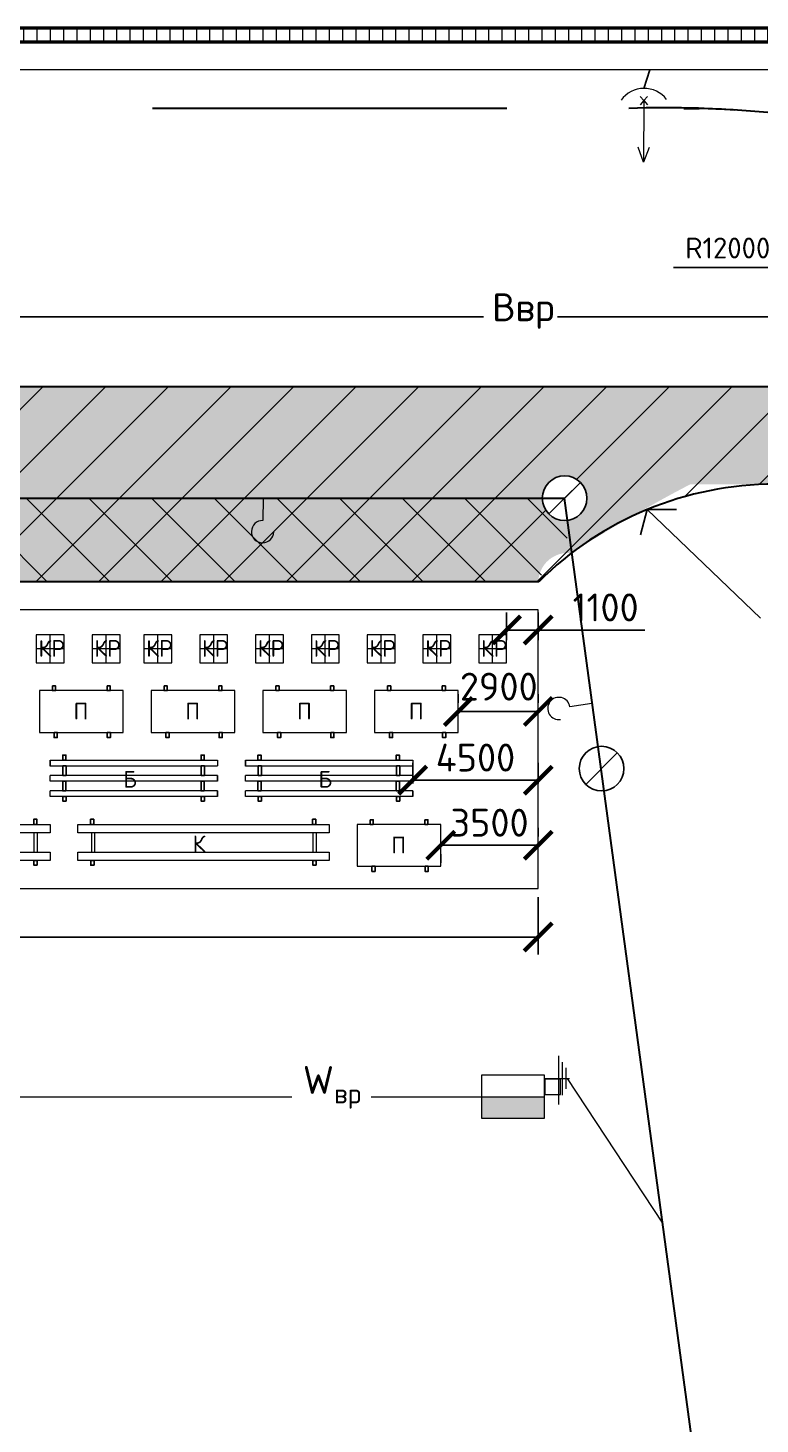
# Model space of a CAD drawing. Header units: millimetres. Extents: x -782 to 10910, y 3841 to 13237.
# Drawn here: x 6138.3 to 6190.8, y 7629.3 to 7729.4 of the extents above; entities that cross this region are included whole.
import ezdxf

# ---------------------------------------------------------------- set-up
doc = ezdxf.new("R2010")
doc.units = ezdxf.units.MM
doc.linetypes.add('штриховая2', pattern=[9.525, 6.35, -3.175])
doc.layers.add('1', color=7, linetype='Continuous')
doc.layers.add('красный', color=1, linetype='Continuous', lineweight=30)
doc.layers.add('Фасад толст', color=7, linetype='Continuous', lineweight=20)
doc.styles.add('2.5', font='isocpeur.ttf', dxfattribs={"height": 2})
doc.styles.add('Isocpeur', font='isocpeur.ttf')
doc.dimstyles.new('М500 стройгенп', dxfattribs={"dimtxt": 2, "dimasz": 2, "dimexe": 1.25, "dimexo": 0.625, "dimtad": 1, "dimlfac": 500, "dimtxsty": '2.5', "dimblk": 'ARCHTICK', "dimcen": 2.5, "dimadec": 0, "dimazin": 0, "dimtfac": 1, "dimtmove": 0, "dimatfit": 3, "dimfxl": 1, "dimarcsym": 0})
pattern_1 = [(50, (6572.8187, 3022.8787), (4.5546167, -0.398477), [0.47625, -5.23875]), (355, (6572.8187, 3022.8787), (-0.8810855, 4.776421), [0.381, -4.1910146]), (100.45144, (6573.1982, 3022.8455), (3.673531, 4.377944), [0.40475, -4.452256]), (46.1842, (6572.8187, 3024.1487), (6.776976, -1.051058), [0.714375, -7.858125]), (96.63556, (6573.3834, 3024.061), (5.935103, 6.185653), [0.607126, -6.67839]), (351.18415, (6572.819, 3024.149), (5.935103, 6.185653), [0.571499, -6.286493]), (21, (6573.4537, 3023.831), (3.7903598, -2.55663), [0.47625, -5.23875]), (326, (6573.4537, 3023.831), (1.5450507, 4.604699), [0.381, -4.191]), (71.45144, (6573.7696, 3023.618), (5.3354105, 2.0480692), [0.40475, -4.4522484]), (37.5, (6572.8187, 3022.8787), (0.0772151, 2.11387597), [0, -4.1402, 0, -4.2545, 0, -4.206875]), (7.5, (6572.8187, 3022.8787), (1.6704916, 2.5045144), [0, -2.4257, 0, -4.04495, 0, -1.603375]), (327.5, (6571.4026, 3022.8787), (3.3897649, -0.1432186), [0, -1.5875, 0, -4.953, 0, -6.57225]), (317.5, (6570.7676, 3022.8787), (3.7032295, 0.6356623), [0, -2.06375, 0, -3.2893, 0, -4.66725])]

# ---------------------------------------------------------------- blocks, each defined once
blk = doc.blocks.new('_ArchTick')
at = {"color": 0, "linetype": 'ByBlock', "const_width": 0.15}
blk.add_lwpolyline([(-0.5, -0.5), (0.5, 0.5)], dxfattribs=at)
blk = doc.blocks.new('*D432')
at = {"color": 0, "lineweight": -2, "transparency": 16777216}
for p, q in [((6174.87, 7671.41), (6174.87, 7672.04)), ((6167.88, 7670.79), (6174.87, 7670.79)), ((6167.88, 7670.16), (6167.88, 7669.54))]:
    blk.add_line(p, q, dxfattribs=at)
at = {"layer": 'Defpoints', "color": 0, "lineweight": 30, "transparency": 16777216}
for p in [(6167.88, 7670.79), (6174.87, 7670.79), (6174.87, 7670.79)]:
    blk.add_point(p, dxfattribs=at)
at = {"color": 0, "lineweight": -2, "transparency": 16777216, "xscale": 2, "yscale": 2, "zscale": 2, "rotation": 180}
blk.add_blockref('_ArchTick', (6167.88, 7670.79), dxfattribs=at)
at = {"color": 0, "lineweight": -2, "transparency": 16777216, "xscale": 2, "yscale": 2, "zscale": 2}
blk.add_blockref('_ArchTick', (6174.87, 7670.79), dxfattribs=at)
at = {"color": 0, "lineweight": 20, "transparency": 16777216, "insert": (6171.38, 7672.41), "char_height": 2, "attachment_point": 5, "style": '2.5'}
blk.add_mtext('3500', dxfattribs=at)
blk = doc.blocks.new('*D369')
at = {"color": 0, "lineweight": -2, "transparency": 16777216}
for p, q in [((6165.87, 7675.21), (6165.87, 7676.71)), ((6174.87, 7675.21), (6174.87, 7676.71)), ((6165.87, 7675.46), (6174.87, 7675.46))]:
    blk.add_line(p, q, dxfattribs=at)
at = {"layer": 'Defpoints', "color": 0, "lineweight": 30, "transparency": 16777216}
for p in [(6174.87, 7675.46), (6165.87, 7674.59), (6174.87, 7674.59)]:
    blk.add_point(p, dxfattribs=at)
at = {"color": 0, "lineweight": -2, "transparency": 16777216, "xscale": 2, "yscale": 2, "zscale": 2, "rotation": 180}
blk.add_blockref('_ArchTick', (6165.87, 7675.46), dxfattribs=at)
at = {"color": 0, "lineweight": -2, "transparency": 16777216, "xscale": 2, "yscale": 2, "zscale": 2}
blk.add_blockref('_ArchTick', (6174.87, 7675.46), dxfattribs=at)
at = {"color": 0, "lineweight": 20, "transparency": 16777216, "insert": (6170.37, 7677.08), "char_height": 2, "attachment_point": 5, "style": '2.5'}
blk.add_mtext('4500', dxfattribs=at)
blk = doc.blocks.new('*D433')
at = {"color": 0, "lineweight": -2, "transparency": 16777216}
for p, q in [((6169.14, 7681.01), (6169.14, 7681.64)), ((6174.87, 7681.01), (6174.87, 7681.64)), ((6169.14, 7680.39), (6174.87, 7680.39))]:
    blk.add_line(p, q, dxfattribs=at)
at = {"layer": 'Defpoints', "color": 0, "lineweight": 30, "transparency": 16777216}
for p in [(6169.14, 7680.39), (6174.87, 7680.39), (6174.87, 7680.39)]:
    blk.add_point(p, dxfattribs=at)
at = {"color": 0, "lineweight": -2, "transparency": 16777216, "xscale": 2, "yscale": 2, "zscale": 2, "rotation": 180}
blk.add_blockref('_ArchTick', (6169.14, 7680.39), dxfattribs=at)
at = {"color": 0, "lineweight": -2, "transparency": 16777216, "xscale": 2, "yscale": 2, "zscale": 2}
blk.add_blockref('_ArchTick', (6174.87, 7680.39), dxfattribs=at)
at = {"color": 0, "lineweight": 20, "transparency": 16777216, "insert": (6172.04, 7682.17), "char_height": 2, "attachment_point": 5, "style": '2.5'}
blk.add_mtext('2900', dxfattribs=at)
blk = doc.blocks.new('*D434')
at = {"color": 0, "lineweight": -2, "transparency": 16777216}
for p, q in [((6172.6, 7685.51), (6172.6, 7687.48)), ((6174.87, 7685.51), (6174.87, 7687.48)), ((6172.6, 7686.23), (6174.87, 7686.23)), ((6174.87, 7686.23), (6182.52, 7686.23))]:
    blk.add_line(p, q, dxfattribs=at)
at = {"layer": 'Defpoints', "color": 0, "lineweight": 30, "transparency": 16777216}
for p in [(6174.87, 7686.23), (6172.6, 7684.89), (6174.87, 7684.89)]:
    blk.add_point(p, dxfattribs=at)
at = {"color": 0, "lineweight": -2, "transparency": 16777216, "xscale": 2, "yscale": 2, "zscale": 2, "rotation": 180}
blk.add_blockref('_ArchTick', (6172.6, 7686.23), dxfattribs=at)
at = {"color": 0, "lineweight": -2, "transparency": 16777216, "xscale": 2, "yscale": 2, "zscale": 2}
blk.add_blockref('_ArchTick', (6174.87, 7686.23), dxfattribs=at)
at = {"color": 0, "lineweight": 20, "transparency": 16777216, "insert": (6179.7, 7687.85), "char_height": 2, "attachment_point": 5, "style": '2.5'}
blk.add_mtext('1100', dxfattribs=at)
blk = doc.blocks.new('*D436')
at = {"color": 0, "lineweight": -2, "transparency": 16777216}
for p, q in [((5992.87, 7667.06), (5992.87, 7662.96)), ((6174.87, 7667.06), (6174.87, 7662.96)), ((5992.87, 7664.21), (6174.87, 7664.21))]:
    blk.add_line(p, q, dxfattribs=at)
at = {"layer": 'Defpoints', "color": 0, "lineweight": 30, "transparency": 16777216}
for p in [(5992.87, 7667.69), (6174.87, 7667.69), (6174.87, 7664.21)]:
    blk.add_point(p, dxfattribs=at)
at = {"color": 0, "lineweight": -2, "transparency": 16777216, "xscale": 2, "yscale": 2, "zscale": 2, "rotation": 180}
blk.add_blockref('_ArchTick', (5992.87, 7664.21), dxfattribs=at)
at = {"color": 0, "lineweight": -2, "transparency": 16777216, "xscale": 2, "yscale": 2, "zscale": 2}
blk.add_blockref('_ArchTick', (6174.87, 7664.21), dxfattribs=at)
at = {"color": 0, "lineweight": 20, "transparency": 16777216, "insert": (6083.87, 7665.83), "char_height": 2, "attachment_point": 5, "style": '2.5'}
blk.add_mtext('91000', dxfattribs=at)

msp = doc.modelspace()

# ---------------------------------------------------------------- hatches: boundary and pattern name
at = {"lineweight": 20}
h = msp.add_hatch(dxfattribs=at)
h.set_pattern_fill('ANSI31', color=256, scale=0.3, angle=45)
h.set_pattern_definition([(90, (3748.1777, 4396.6759), (-0.9525, 2e-16), [])])
h.paths.add_polyline_path([(6259.465221, 7729.414934), (6258.465221, 7729.414934), (5927.872584, 7729.414934), (5928.872584, 7728.414934), (6258.465221, 7728.414934)])
h.paths.add_polyline_path([(6258.465221, 7456.471981), (5928.872584, 7456.471981), (5927.872584, 7455.471981), (6259.465221, 7455.471981)])
at = {"lineweight": 25}
h = msp.add_hatch(dxfattribs=at)
h.set_pattern_fill('AR-CONC', color=256, scale=0.025)
h.set_pattern_definition(pattern_1)
edge = h.paths.add_edge_path()
edge.add_line((6219.815036, 7709.686093), (6203.815036, 7709.686093))
edge.add_arc((6193.422731, 7715.686093), 12, 322.94344259, 330, ccw=False)
edge.add_line((6202.999224, 7708.454856), (6204.593504, 7696.686093))
edge.add_line((6204.593504, 7696.686093), (6209.440895, 7696.686093))
edge.add_line((6209.440895, 7696.686093), (6256.465221, 7696.686093))
edge.add_line((6256.465221, 7696.686093), (6256.465221, 7703.686093))
edge.add_line((6256.465221, 7703.686093), (6253.460958, 7703.686093))
edge.add_line((6253.460958, 7703.686093), (6230.207341, 7703.686093))
edge.add_arc((6230.207341, 7715.686093), 12, 210, 270, ccw=False)
edge = h.paths.add_edge_path()
edge.add_arc((6193.422731, 7715.686093), 12, 270, 322.94344259, ccw=False)
edge.add_line((6193.422731, 7703.686093), (5964.075101, 7703.686093))
edge.add_line((5964.075101, 7703.686093), (5963.118141, 7696.686093))
edge.add_line((5963.118141, 7696.686093), (5981.963624, 7696.686093))
edge.add_arc((5981.963624, 7684.685706), 12.000386, 43.87205531, 90, ccw=False)
edge.add_line((5990.614573, 7693.002578), (5990.764715, 7694.10084))
edge.add_arc((5990.981432, 7695.686093), 1.599997, 180, 262.21542913, ccw=False)
edge.add_arc((5990.981432, 7695.686093), 1.599997, 0, 180, ccw=False)
edge.add_line((5992.58143, 7695.686093), (6175.163738, 7695.686093))
edge.add_arc((6176.763735, 7695.686093), 1.599997, 0, 180, ccw=False)
edge.add_arc((6176.763735, 7695.686093), 1.599997, -83.51900907, 0, ccw=False)
edge.add_line((6176.944332, 7694.09632), (6177.262301, 7691.749118))
edge.add_arc((6187.029212, 7686.280181), 11.19383, 68.24656364, 150.75355209, ccw=False)
edge.add_line((6191.177792, 7696.676868), (6204.593504, 7696.686093))
edge.add_line((6204.593504, 7696.686093), (6202.999224, 7708.454856))
edge = h.paths.add_edge_path(flags=16)
edge.add_arc((5969.282027, 7697.813651), 0.16, 0, 360)
h.paths.add_polyline_path([(6104.747378, 7695.088492), (6104.747378, 7701.688492), (6099.947378, 7701.688492), (6099.947378, 7695.088492)], flags=17)
h = msp.add_hatch(dxfattribs=at)
h.set_pattern_fill('ANSI31', color=256)
h.set_pattern_definition([(45, (6572.8187, 3022.8787), (-2.245064, 2.245064), [])])
h.paths.add_polyline_path([(6204.627026, 7486.686093), (6199.090341, 7486.686093), (6199.090341, 7479.686093), (6203.670066, 7479.686093)])
h.paths.add_polyline_path([(6176.979931, 7489.271416), (6177.293382, 7491.569897, -0.0335310045), (6174.872584, 7493.686093), (5992.872584, 7493.686093, -0.033546474), (5990.450606, 7491.568997), (5990.764715, 7489.271345, -0.4545915319), (5992.58143, 7487.686093), (6175.163738, 7487.686093, -0.4544922049)])
h.paths.add_polyline_path([(6203.07002, 7707.932252), (6201.990544, 7708.039551, -0.0973202351), (6193.819793, 7703.692663), (5964.075106, 7703.686127), (5962.97992, 7695.675029, -0.0717378836), (5969.756528, 7696.685812), (5975.902021, 7696.71553, -0.1642697528), (5990.450606, 7691.803188), (5990.764715, 7694.10084, -0.3749564439), (5989.381435, 7695.686093, -1), (5992.58143, 7695.686093), (6175.163738, 7695.686093, -1), (6178.363732, 7695.686093, -0.3814580014), (6176.944332, 7694.09632), (6177.262301, 7691.749118, -0.1647039981), (6191.843146, 7696.686093), (6204.593504, 7696.686093)])
h.paths.add_polyline_path([(5969.122028, 7697.813651, -1), (5969.442027, 7697.813651, -1)], flags=16)
h.paths.add_polyline_path([(6176.944332, 7694.09632, -0.4477457859), (6175.163738, 7695.686093), (5992.58143, 7695.686093, -0.4545915319), (5990.764715, 7694.10084), (5990.450606, 7691.803188, -0.033546474), (5992.872584, 7689.686093), (6174.902504, 7689.686523, -0.0326823464), (6177.262301, 7691.749118)])
h.paths.add_polyline_path([(6104.747378, 7695.088492), (6104.747378, 7701.688492), (6099.947378, 7701.688492), (6099.947378, 7695.088492)], flags=24)
h.paths.add_polyline_path([(6104.747378, 7687.739991), (6104.747378, 7694.339991), (6099.947378, 7694.339991), (6099.947378, 7687.739991)], flags=9)
h.paths.add_polyline_path([(6004.809738, 7688.011093), (6011.009738, 7688.011093), (6011.009738, 7692.811093), (6004.809738, 7692.811093)], flags=9)
at = {"lineweight": 20}
h = msp.add_hatch(dxfattribs=at)
h.set_pattern_fill('AR-CONC', color=256, scale=0.025)
h.set_pattern_definition(pattern_1)
h.paths.add_polyline_path([(6256.465221, 7486.686093), (6204.627026, 7486.686093), (6203.670066, 7479.686093), (6256.465221, 7479.686093)])
edge = h.paths.add_edge_path()
edge.add_line((6204.627026, 7486.686093), (6185.781544, 7486.686093))
edge.add_arc((6185.781544, 7498.686479), 12.000386, 223.86662461, 270, ccw=False)
edge.add_line((6177.129806, 7490.370427), (6176.979931, 7489.271416))
edge.add_arc((6176.763735, 7487.686093), 1.599997, 0, 82.23429528, ccw=False)
edge.add_arc((6176.763735, 7487.686093), 1.599997, -180, 0, ccw=False)
edge.add_line((6175.163738, 7487.686093), (5992.58143, 7487.686093))
edge.add_arc((5990.981432, 7487.686093), 1.599997, -180, 0, ccw=False)
edge.add_arc((5990.981432, 7487.686093), 1.599997, 97.78457087, 180, ccw=False)
edge.add_line((5990.764715, 7489.271345), (5990.614573, 7490.369607))
edge.add_arc((5981.963624, 7498.686479), 12.000386, 270, 316.12794469, ccw=False)
edge.add_line((5981.963624, 7486.686093), (5963.118141, 7486.686093))
edge.add_line((5963.118141, 7486.686093), (5964.075101, 7479.686093))
edge.add_line((5964.075101, 7479.686093), (6203.670066, 7479.686093))
edge.add_line((6203.670066, 7479.686093), (6204.627026, 7486.686093))
edge = h.paths.add_edge_path()
edge.add_arc((6185.781544, 7498.686479), 12.000386, 204.62550124, 223.86662461, ccw=False)
edge.add_line((6174.872584, 7493.686093), (6082.124834, 7493.686093))
edge.add_arc((6080.990942, 7494.078881), 1.199998, 199.10645728, 340.89354272, ccw=False)
edge.add_line((6079.857049, 7493.686093), (5992.872584, 7493.686093))
edge.add_arc((5981.963624, 7498.686479), 12.000386, 316.12794469, 335.37449876, ccw=False)
edge.add_line((5990.614573, 7490.369607), (5990.764715, 7489.271345))
edge.add_arc((5990.981432, 7487.686093), 1.599997, 0, 97.78457087, ccw=False)
edge.add_line((5992.58143, 7487.686093), (6175.163738, 7487.686093))
edge.add_arc((6176.763735, 7487.686093), 1.599997, 82.23429528, 180, ccw=False)
edge.add_line((6176.979931, 7489.271416), (6177.129806, 7490.370427))
edge = h.paths.add_edge_path()
edge.add_line((6203.645234, 7703.686093), (5964.075101, 7703.686093))
edge.add_line((5964.075101, 7703.686093), (5963.118141, 7696.686093))
edge.add_line((5963.118141, 7696.686093), (5981.963624, 7696.686093))
edge.add_arc((5981.963624, 7684.685706), 12.000386, 43.87205531, 90, ccw=False)
edge.add_line((5990.614573, 7693.002578), (5990.764715, 7694.10084))
edge.add_arc((5990.981432, 7695.686093), 1.599997, 180, 262.21542913, ccw=False)
edge.add_arc((5990.981432, 7695.686093), 1.599997, 0, 180, ccw=False)
edge.add_line((5992.58143, 7695.686093), (6175.163738, 7695.686093))
edge.add_arc((6176.763735, 7695.686093), 1.599997, 0, 180, ccw=False)
edge.add_arc((6176.763735, 7695.686093), 1.599997, -83.51900907, 0, ccw=False)
edge.add_line((6176.944332, 7694.09632), (6177.262301, 7691.749118))
edge.add_arc((6236.704062, 7598.995311), 110.1662, 117.53133097, 122.65399107, ccw=False)
edge.add_line((6185.781544, 7696.686093), (6204.593504, 7696.686093))
edge.add_line((6204.593504, 7696.686093), (6203.645234, 7703.686093))
edge = h.paths.add_edge_path()
edge.add_line((5964.075101, 7703.686093), (5954.824206, 7703.686093))
edge.add_line((5954.824206, 7703.686093), (5954.82832, 7696.293524))
edge.add_arc((5957.872584, 7684.686093), 12, 90, 104.69589657, ccw=False)
edge.add_line((5957.872584, 7696.686093), (5963.118141, 7696.686093))
edge.add_line((5963.118141, 7696.686093), (5964.075101, 7703.686093))
edge = h.paths.add_edge_path()
edge.add_line((6177.262301, 7691.749118), (6176.944332, 7694.09632))
edge.add_arc((6176.763735, 7695.686093), 1.599997, 180, 276.48099093, ccw=False)
edge.add_line((6175.163738, 7695.686093), (5992.58143, 7695.686093))
edge.add_arc((5990.981432, 7695.686093), 1.599997, -97.78457087, 0, ccw=False)
edge.add_line((5990.764715, 7694.10084), (5990.614573, 7693.002578))
edge.add_arc((5981.963624, 7684.685706), 12.000386, 24.62550124, 43.87205531, ccw=False)
edge.add_line((5992.872584, 7689.686093), (6077.482453, 7689.686093))
edge.add_arc((6078.06843, 7688.638894), 1.199998, 60.7700888, 119.2299112, ccw=False)
edge.add_line((6078.654408, 7689.686093), (6174.872584, 7689.686093))
edge.add_arc((6177.012851, 7689.622486), 2.141212, 83.30987815, 178.29773268, ccw=False)
h.paths.add_polyline_path([(6078.821124, 7688.970857), (6082.061119, 7688.970857), (6082.061119, 7689.686093), (6078.821124, 7689.686093)])
h.paths.add_polyline_path([(6204.593504, 7696.686093), (6256.465221, 7696.686093), (6256.465221, 7703.686093), (6203.645234, 7703.686093)])
edge = h.paths.add_edge_path()
edge.add_arc((5962.872584, 7679.686093), 24, 109.59180627, 180)
edge.add_line((5938.872584, 7679.686093), (5938.872584, 7503.686093))
edge.add_arc((5962.872584, 7503.686093), 24, 180, 270)
edge.add_line((5962.872584, 7479.686093), (5964.075101, 7479.686093))
edge.add_line((5964.075101, 7479.686093), (5963.118141, 7486.686093))
edge.add_line((5963.118141, 7486.686093), (5957.872584, 7486.686093))
edge.add_arc((5934.902021, 7475.71553), 25.455844, 25.52877937, 64.47122063)
edge.add_line((5945.872584, 7498.686093), (5945.872584, 7684.686093))
edge.add_arc((5957.872584, 7684.686093), 12, 104.69589657, 180, ccw=False)
edge.add_line((5954.82832, 7696.293524), (5954.824979, 7702.296622))
at = {"lineweight": 25}
h = msp.add_hatch(dxfattribs=at)
h.set_pattern_fill('AR-CONC', color=256, scale=0.025)
h.set_pattern_definition(pattern_1)
h.paths.add_polyline_path([(5989.381435, 7487.686093, -0.3749564439), (5990.764715, 7489.271345), (5990.614573, 7490.369607, -0.2040337377), (5981.963624, 7486.686093), (5969.872584, 7486.686093, -0.0729531305), (5962.97992, 7487.697156), (5964.075101, 7479.686093), (6197.590341, 7479.686093), (6197.590341, 7486.686093), (6185.781544, 7486.686093, -0.077886135), (6182.110246, 7487.261469), (6178.35871, 7487.559419, -0.9611377805), (6175.163738, 7487.686093), (5992.58143, 7487.686093, -1)])
h.paths.add_polyline_path([(5939.303974, 7571.752242), (5945.903974, 7571.752242), (5945.903974, 7576.552242), (5939.303974, 7576.552242)], flags=24)
h.paths.add_polyline_path([(5940.797584, 7502.584802), (5947.397584, 7502.584802), (5947.397584, 7507.384802), (5940.797584, 7507.384802)], flags=24)
h.paths.add_polyline_path([(5938.685622, 7623.722621), (5942.375616, 7623.722621), (5942.375616, 7628.042614), (5938.685622, 7628.042614)], flags=9)
h.paths.add_polyline_path([(6104.747378, 7480.783693), (6104.747378, 7487.383693), (6099.947378, 7487.383693), (6099.947378, 7480.783693)], flags=24)
edge = h.paths.add_edge_path()
edge.add_arc((5962.872584, 7679.686093), 24, 109.59160183, 180)
edge.add_line((5938.872584, 7679.686093), (5938.872584, 7503.686093))
edge.add_arc((5962.872584, 7503.686093), 24, 180, 270)
edge.add_line((5962.872584, 7479.686093), (5964.075101, 7479.686093))
edge.add_line((5964.075101, 7479.686093), (5963.118141, 7486.686093))
edge.add_line((5963.118141, 7486.686093), (5962.97992, 7487.697156))
edge.add_arc((5969.872584, 7510.686093), 24, 180, 253.30994122, ccw=False)
edge.add_line((5945.872584, 7510.686093), (5945.872584, 7684.686093))
edge.add_arc((5957.872584, 7684.686093), 12, 104.69537151, 180, ccw=False)
edge.add_line((5954.828426, 7696.293552), (5954.82506, 7702.296651))
at = {"lineweight": 20}
h = msp.add_hatch(dxfattribs=at)
h.set_pattern_fill('ANSI31', color=256, angle=90)
h.set_pattern_definition([(135, (3748.1777, 4396.676), (-2.245064, -2.245064), [])])
h.paths.add_polyline_path([(5992.872584, 7493.686093, -0.0841769125), (5990.614573, 7490.369607), (5990.764715, 7489.271345, -0.4545915319), (5992.58143, 7487.686093), (6175.163738, 7487.686093, -0.4544922049), (6176.979931, 7489.271416), (6177.129806, 7490.370427, -0.0841530487), (6174.872584, 7493.686093), (6082.124834, 7493.686093, -0.7118923099), (6079.857049, 7493.686093)])
h.paths.add_polyline_path([(5992.58143, 7695.686093, -0.4545915319), (5990.764715, 7694.10084), (5990.614573, 7693.002578, -0.0841769125), (5992.872584, 7689.686093), (6077.482453, 7689.686093, -0.2607592433), (6078.654408, 7689.686093), (6174.872584, 7689.686093, -0.0831645539), (6177.09722, 7692.967723), (6176.944332, 7694.09632, -0.4477457859), (6175.163738, 7695.686093)])
h.paths.add_polyline_path([(6078.823507, 7689.031246), (6084.223507, 7689.031246), (6084.223507, 7693.831246), (6078.823507, 7693.831246)], flags=9)
h.paths.add_polyline_path([(6212.528158, 7688.38516), (6217.528158, 7688.38516), (6217.528158, 7693.18516), (6212.528158, 7693.18516)], flags=9)
at = {"layer": 'Фасад толст', "lineweight": 15}
msp.add_hatch(color=1, dxfattribs=at).paths.add_polyline_path([(6175.29924, 7652.755829), (6170.815743, 7652.755829), (6170.815743, 7651.186093), (6175.29924, 7651.186093)])

# ---------------------------------------------------------------- linework, layer by layer
at = {"lineweight": 50}
msp.add_line((5927.872584, 7729.414934), (6258.465221, 7729.414934), dxfattribs=at)
at = {"color": 240, "lineweight": 20, "true_color": 0xed1f24}
for p, q in [((6256.465221, 7726.414888), (6093.342638, 7726.414888)), ((6176.946141, 7654.05306), (6183.773257, 7643.686093)), ((5954.932774, 7652.755829), (6157.215392, 7652.755829)), ((6162.903047, 7652.755829), (6172.617373, 7652.755829))]:
    msp.add_line(p, q, dxfattribs=at)
at = {"color": 1, "lineweight": 25}
msp.add_line((6182.429626, 7725.080183), (6182.872568, 7726.414888), dxfattribs=at)
at = {"linetype": 'штриховая2', "lineweight": 30, "ltscale": 4}
msp.add_line((5994.809274, 7723.686093), (6186.416483, 7723.645636), dxfattribs=at)
at = {"lineweight": 25}
for p, q in [((6193.031478, 7712.228713), (6184.57669, 7712.228713)), ((6177.895104, 7696.817461), (6175.632366, 7694.554724)), ((6176.763735, 7695.686093), (6177.895104, 7696.817461)), ((6182.678277, 7694.867282), (6182.193702, 7693.058825)), ((6190.794067, 7687.087228), (6182.678277, 7694.867282)), ((6182.678277, 7694.867282), (6184.793915, 7694.867282)), ((6180.540076, 7677.422358), (6178.277339, 7675.159621)), ((6179.408708, 7676.29099), (6180.540076, 7677.422358))]:
    msp.add_line(p, q, dxfattribs=at)
at = {"color": 5, "lineweight": 25}
for p, q in [((6057.984712, 7708.686093), (6170.955463, 7708.686093)), ((6176.26326, 7708.686093), (6194.286052, 7708.686093))]:
    msp.add_line(p, q, dxfattribs=at)
at = {"lineweight": 30}
for p, q in [((5962.872584, 7703.686093), (6193.819793, 7703.692663)), ((5990.981432, 7695.686093), (6176.763735, 7695.686093)), ((6176.728971, 7695.686093), (6190.755561, 7592.143638)), ((6174.902504, 7689.686523), (5992.872584, 7689.686093))]:
    msp.add_line(p, q, dxfattribs=at)
at = {"lineweight": 13}
for p, q in [((6155.141458, 7695.686093), (6155.118422, 7694.086261)), ((6138.884624, 7685.886089), (6138.884624, 7683.886093)), ((6140.884621, 7685.886089), (6138.884624, 7685.886089)), ((6139.884623, 7683.886093), (6139.884623, 7685.886089)), ((6140.884621, 7683.886093), (6140.884621, 7685.886089)), ((6142.884621, 7685.886089), (6142.884621, 7683.886093)), ((6144.884618, 7685.886089), (6142.884621, 7685.886089)), ((6143.884619, 7683.886093), (6143.884619, 7685.886089)), ((6144.884618, 7683.886093), (6144.884618, 7685.886089)), ((6146.602597, 7685.886089), (6146.602597, 7683.886093)), ((6148.602594, 7685.886089), (6146.602597, 7685.886089)), ((6147.602596, 7683.886093), (6147.602596, 7685.886089)), ((6148.602594, 7683.886093), (6148.602594, 7685.886089)), ((6150.602594, 7685.886089), (6150.602594, 7683.886093)), ((6152.602591, 7685.886089), (6150.602594, 7685.886089)), ((6151.602592, 7683.886093), (6151.602592, 7685.886089)), ((6152.602591, 7683.886093), (6152.602591, 7685.886089)), ((6154.602591, 7685.886089), (6154.602591, 7683.886093)), ((6156.602587, 7685.886089), (6154.602591, 7685.886089)), ((6155.602589, 7683.886093), (6155.602589, 7685.886089)), ((6156.602587, 7683.886093), (6156.602587, 7685.886089)), ((6158.602587, 7685.886089), (6158.602587, 7683.886093)), ((6160.602584, 7685.886089), (6158.602587, 7685.886089)), ((6159.602586, 7683.886093), (6159.602586, 7685.886089)), ((6160.602584, 7683.886093), (6160.602584, 7685.886089)), ((6162.602584, 7685.886089), (6162.602584, 7683.886093)), ((6164.602581, 7685.886089), (6162.602584, 7685.886089)), ((6163.602582, 7683.886093), (6163.602582, 7685.886089)), ((6164.602581, 7683.886093), (6164.602581, 7685.886089)), ((6166.602581, 7685.886089), (6166.602581, 7683.886093)), ((6168.602577, 7685.886089), (6166.602581, 7685.886089)), ((6167.602579, 7683.886093), (6167.602579, 7685.886089)), ((6168.602577, 7683.886093), (6168.602577, 7685.886089)), ((6170.602577, 7685.886089), (6170.602577, 7683.886093)), ((6172.602574, 7685.886089), (6170.602577, 7685.886089)), ((6171.602576, 7683.886093), (6171.602576, 7685.886089)), ((6172.602574, 7683.886093), (6172.602574, 7685.886089)), ((6140.884621, 7684.886091), (6138.884624, 7684.886091)), ((6144.884618, 7684.886091), (6142.884621, 7684.886091)), ((6148.602594, 7684.886091), (6146.602597, 7684.886091)), ((6152.602591, 7684.886091), (6150.602594, 7684.886091)), ((6156.602587, 7684.886091), (6154.602591, 7684.886091)), ((6160.602584, 7684.886091), (6158.602587, 7684.886091)), ((6164.602581, 7684.886091), (6162.602584, 7684.886091)), ((6168.602577, 7684.886091), (6166.602581, 7684.886091)), ((6172.602574, 7684.886091), (6170.602577, 7684.886091)), ((6138.884624, 7683.886093), (6140.884621, 7683.886093)), ((6142.884621, 7683.886093), (6144.884618, 7683.886093)), ((6146.602597, 7683.886093), (6148.602594, 7683.886093)), ((6150.602594, 7683.886093), (6152.602591, 7683.886093)), ((6154.602591, 7683.886093), (6156.602587, 7683.886093)), ((6158.602587, 7683.886093), (6160.602584, 7683.886093)), ((6162.602584, 7683.886093), (6164.602581, 7683.886093)), ((6166.602581, 7683.886093), (6168.602577, 7683.886093)), ((6170.602577, 7683.886093), (6172.602574, 7683.886093)), ((6178.724841, 7680.952837), (6177.142096, 7680.71851)), ((6176.474396, 7654.022663), (6175.354398, 7654.022663)), ((6175.354398, 7654.022663), (6175.354398, 7652.902665)), ((6176.474396, 7652.902665), (6176.474396, 7654.022663)), ((6175.354398, 7652.902665), (6176.474396, 7652.902665))]:
    msp.add_line(p, q, dxfattribs=at)
at = {"lineweight": 20}
for p, q in [((6174.872584, 7687.686093), (5992.872584, 7687.686093)), ((6174.872584, 7687.686093), (5992.872584, 7687.686093)), ((6174.872584, 7667.686093), (6174.872584, 7687.686093)), ((6174.872584, 7667.686093), (6174.872584, 7687.686093)), ((6145.103635, 7681.886093), (6139.103635, 7681.886093)), ((6139.103635, 7681.886093), (6139.103635, 7678.886093)), ((6145.103635, 7678.886093), (6145.103635, 7681.886093)), ((6153.115796, 7681.886093), (6147.115796, 7681.886093)), ((6147.115796, 7681.886093), (6147.115796, 7678.886093)), ((6153.115796, 7678.886093), (6153.115796, 7681.886093)), ((6161.127956, 7681.886093), (6155.127956, 7681.886093)), ((6155.127956, 7681.886093), (6155.127956, 7678.886093)), ((6161.127956, 7678.886093), (6161.127956, 7681.886093)), ((6169.140117, 7681.886093), (6163.140117, 7681.886093)), ((6163.140117, 7681.886093), (6163.140117, 7678.886093)), ((6169.140117, 7678.886093), (6169.140117, 7681.886093)), ((6139.103635, 7678.886093), (6145.103635, 7678.886093)), ((6147.115796, 7678.886093), (6153.115796, 7678.886093)), ((6155.127956, 7678.886093), (6161.127956, 7678.886093)), ((6163.140117, 7678.886093), (6169.140117, 7678.886093)), ((6139.872584, 7676.886093), (6151.872584, 7676.886093)), ((6139.872584, 7676.471733), (6139.872584, 7676.886093)), ((6139.872584, 7676.886093), (6139.872584, 7676.486093)), ((6151.872584, 7676.886093), (6151.872584, 7676.486093)), ((6153.872584, 7676.886093), (6165.872584, 7676.886093)), ((6153.872584, 7676.471733), (6153.872584, 7676.886093)), ((6153.872584, 7676.886093), (6153.872584, 7676.486093)), ((6165.872584, 7676.886093), (6165.872584, 7676.486093)), ((6139.872584, 7676.486093), (6151.872584, 7676.486093)), ((6139.872584, 7675.386093), (6139.872584, 7675.786093)), ((6151.872584, 7675.786093), (6139.872584, 7675.786093)), ((6151.872584, 7675.786093), (6151.872584, 7675.386093)), ((6151.872584, 7675.386093), (6151.872584, 7675.786093)), ((6153.872584, 7676.486093), (6165.872584, 7676.486093)), ((6153.872584, 7675.386093), (6153.872584, 7675.786093)), ((6165.872584, 7675.786093), (6153.872584, 7675.786093)), ((6165.872584, 7675.786093), (6165.872584, 7675.386093)), ((6165.872584, 7675.386093), (6165.872584, 7675.786093)), ((6151.872584, 7675.386093), (6139.872584, 7675.386093)), ((6165.872584, 7675.386093), (6153.872584, 7675.386093)), ((6139.872584, 7674.286093), (6139.872584, 7674.686093)), ((6151.872584, 7674.686093), (6139.872584, 7674.686093)), ((6151.872584, 7674.286093), (6139.872584, 7674.286093)), ((6151.872584, 7674.686093), (6151.872584, 7674.286093)), ((6151.872584, 7674.286093), (6151.872584, 7674.686093)), ((6153.872584, 7674.286093), (6153.872584, 7674.686093)), ((6165.872584, 7674.686093), (6153.872584, 7674.686093)), ((6165.872584, 7674.286093), (6153.872584, 7674.286093)), ((6165.872584, 7674.686093), (6165.872584, 7674.286093)), ((6165.872584, 7674.286093), (6165.872584, 7674.686093)), ((6121.872584, 7672.286093), (6139.872584, 7672.286093)), ((6139.872584, 7672.286093), (6139.872584, 7671.686093)), ((6141.872584, 7672.286093), (6159.872584, 7672.286093)), ((6141.872584, 7671.686093), (6141.872584, 7672.286093)), ((6159.872584, 7672.286093), (6159.872584, 7671.686093)), ((6167.884744, 7672.286093), (6161.884744, 7672.286093)), ((6161.884744, 7672.286093), (6161.884744, 7669.286093)), ((6167.884744, 7669.286093), (6167.884744, 7672.286093)), ((6139.872584, 7671.686093), (6121.872584, 7671.686093)), ((6138.710885, 7671.686093), (6138.710885, 7670.286093)), ((6138.938723, 7671.686093), (6138.938723, 7670.286093)), ((6159.872584, 7671.686093), (6141.872584, 7671.686093)), ((6142.831424, 7671.686093), (6142.831424, 7670.286093)), ((6143.059261, 7671.686093), (6143.059261, 7670.286093)), ((6158.710885, 7671.686093), (6158.710885, 7670.286093)), ((6158.938723, 7671.686093), (6158.938723, 7670.286093)), ((6121.872584, 7670.286093), (6139.872584, 7670.286093)), ((6139.872584, 7670.286093), (6139.872584, 7669.686093)), ((6141.872584, 7670.286093), (6159.872584, 7670.286093)), ((6141.872584, 7669.686093), (6141.872584, 7670.286093)), ((6159.872584, 7670.286093), (6159.872584, 7669.686093)), ((6139.872584, 7669.686093), (6121.872584, 7669.686093)), ((6159.872584, 7669.686093), (6141.872584, 7669.686093)), ((6161.884744, 7669.286093), (6167.884744, 7669.286093)), ((5992.872584, 7667.686093), (6174.872584, 7667.686093)), ((5992.872584, 7667.686093), (6174.872584, 7667.686093))]:
    msp.add_line(p, q, dxfattribs=at)
at = {"lineweight": 50}
msp.add_lwpolyline([(6258.465221, 7479.686093), (6258.465221, 7456.471981), (5928.872584, 7456.471981), (5928.872584, 7728.414934), (6258.465221, 7728.414934), (6258.465221, 7703.686093)], dxfattribs=at)
at = {"linetype": 'Continuous'}
for points in [[(6140.037496, 7682.219102), (6140.265333, 7682.219102), (6140.265333, 7681.886093), (6140.037496, 7681.886093)], [(6143.955463, 7682.219102), (6144.1833, 7682.219102), (6144.1833, 7681.886093), (6143.955463, 7681.886093)], [(6148.049657, 7682.219102), (6148.277494, 7682.219102), (6148.277494, 7681.886093), (6148.049657, 7681.886093)], [(6151.967623, 7682.219102), (6152.195461, 7682.219102), (6152.195461, 7681.886093), (6151.967623, 7681.886093)], [(6156.061817, 7682.219102), (6156.289655, 7682.219102), (6156.289655, 7681.886093), (6156.061817, 7681.886093)], [(6159.979784, 7682.219102), (6160.207621, 7682.219102), (6160.207621, 7681.886093), (6159.979784, 7681.886093)], [(6164.073978, 7682.219102), (6164.301815, 7682.219102), (6164.301815, 7681.886093), (6164.073978, 7681.886093)], [(6167.991944, 7682.219102), (6168.219782, 7682.219102), (6168.219782, 7681.886093), (6167.991944, 7681.886093)], [(6140.15908, 7678.886093), (6140.386917, 7678.886093), (6140.386917, 7678.516611), (6140.15908, 7678.516611)], [(6143.97172, 7678.886093), (6144.199558, 7678.886093), (6144.199558, 7678.516611), (6143.97172, 7678.516611)], [(6148.17124, 7678.886093), (6148.399078, 7678.886093), (6148.399078, 7678.516611), (6148.17124, 7678.516611)], [(6151.983881, 7678.886093), (6152.211718, 7678.886093), (6152.211718, 7678.516611), (6151.983881, 7678.516611)], [(6156.183401, 7678.886093), (6156.411238, 7678.886093), (6156.411238, 7678.516611), (6156.183401, 7678.516611)], [(6159.996042, 7678.886093), (6160.223879, 7678.886093), (6160.223879, 7678.516611), (6159.996042, 7678.516611)], [(6164.195562, 7678.886093), (6164.423399, 7678.886093), (6164.423399, 7678.516611), (6164.195562, 7678.516611)], [(6168.008202, 7678.886093), (6168.23604, 7678.886093), (6168.23604, 7678.516611), (6168.008202, 7678.516611)], [(6141.004498, 7676.886093), (6140.776661, 7676.886093), (6140.776661, 7677.255574), (6141.004498, 7677.255574)], [(6150.922465, 7676.886093), (6150.694628, 7676.886093), (6150.694628, 7677.255574), (6150.922465, 7677.255574)], [(6155.004498, 7676.886093), (6154.776661, 7676.886093), (6154.776661, 7677.255574), (6155.004498, 7677.255574)], [(6164.922465, 7676.886093), (6164.694628, 7676.886093), (6164.694628, 7677.255574), (6164.922465, 7677.255574)], [(6141.020756, 7675.786093), (6140.792919, 7675.786093), (6140.792919, 7676.486093), (6141.020756, 7676.486093)], [(6150.938723, 7675.786093), (6150.710885, 7675.786093), (6150.710885, 7676.486093), (6150.938723, 7676.486093)], [(6155.020756, 7675.786093), (6154.792919, 7675.786093), (6154.792919, 7676.486093), (6155.020756, 7676.486093)], [(6164.938723, 7675.786093), (6164.710885, 7675.786093), (6164.710885, 7676.486093), (6164.938723, 7676.486093)], [(6141.004498, 7674.686093), (6140.776661, 7674.686093), (6140.776661, 7675.386093), (6141.004498, 7675.386093)], [(6150.922465, 7674.686093), (6150.694628, 7674.686093), (6150.694628, 7675.386093), (6150.922465, 7675.386093)], [(6155.004498, 7674.686093), (6154.776661, 7674.686093), (6154.776661, 7675.386093), (6155.004498, 7675.386093)], [(6164.922465, 7674.686093), (6164.694628, 7674.686093), (6164.694628, 7675.386093), (6164.922465, 7675.386093)], [(6141.020756, 7673.953083), (6140.792919, 7673.953083), (6140.792919, 7674.286093), (6141.020756, 7674.286093)], [(6150.938723, 7673.953083), (6150.710885, 7673.953083), (6150.710885, 7674.286093), (6150.938723, 7674.286093)], [(6155.020756, 7673.953083), (6154.792919, 7673.953083), (6154.792919, 7674.286093), (6155.020756, 7674.286093)], [(6164.938723, 7673.953083), (6164.710885, 7673.953083), (6164.710885, 7674.286093), (6164.938723, 7674.286093)], [(6138.922465, 7672.286093), (6138.694628, 7672.286093), (6138.694628, 7672.655574), (6138.922465, 7672.655574)], [(6143.004498, 7672.286093), (6142.776661, 7672.286093), (6142.776661, 7672.655574), (6143.004498, 7672.655574)], [(6158.922465, 7672.286093), (6158.694628, 7672.286093), (6158.694628, 7672.655574), (6158.922465, 7672.655574)], [(6162.818605, 7672.619102), (6163.046443, 7672.619102), (6163.046443, 7672.286093), (6162.818605, 7672.286093)], [(6166.736572, 7672.619102), (6166.964409, 7672.619102), (6166.964409, 7672.286093), (6166.736572, 7672.286093)], [(6138.938723, 7669.353083), (6138.710885, 7669.353083), (6138.710885, 7669.686093), (6138.938723, 7669.686093)], [(6143.020756, 7669.353083), (6142.792919, 7669.353083), (6142.792919, 7669.686093), (6143.020756, 7669.686093)], [(6158.938723, 7669.353083), (6158.710885, 7669.353083), (6158.710885, 7669.686093), (6158.938723, 7669.686093)], [(6162.940189, 7669.286093), (6163.168026, 7669.286093), (6163.168026, 7668.916611), (6162.940189, 7668.916611)], [(6166.75283, 7669.286093), (6166.980667, 7669.286093), (6166.980667, 7668.916611), (6166.75283, 7668.916611)]]:
    msp.add_lwpolyline(points, close=True, dxfattribs=at)
at = {"lineweight": 25}
for centre in [(6176.763735, 7695.686093), (6179.408708, 7676.29099)]:
    msp.add_circle(centre, 1.599997, dxfattribs=at)
at = {"linetype": 'штриховая2', "lineweight": 30, "ltscale": 4}
for start, end in [(77.49619623, 91.79804582), (86.35551781, 90)]:
    msp.add_arc((6183.872584, 7643.686093), 80, start, end, dxfattribs=at)
at = {"lineweight": 30}
msp.add_arc((6191.843146, 7672.686093), 24, 90, 134.89907344, dxfattribs=at)
at = {"lineweight": 13}
for centre, start, end in [((6155.106904, 7693.286345), 89.17507218, 359.17507218), ((6176.350723, 7680.601347), 8.42150572, 278.42150572)]:
    msp.add_arc(centre, 0.799999, start, end, dxfattribs=at)
at = {"layer": 'красный', "color": 1, "lineweight": 20}
for p, q in [((6182.441943, 7724.203188), (6182.173553, 7723.909341)), ((6182.441943, 7724.203188), (6182.17834, 7724.501337)), ((6182.441943, 7724.203188), (6182.406286, 7719.79334)), ((6182.441943, 7724.203188), (6182.710332, 7724.497036)), ((6182.441943, 7724.203188), (6182.705546, 7723.90504)), ((6182.406286, 7719.79334), (6182.040362, 7720.852295)), ((6182.8177, 7720.84601), (6182.406286, 7719.79334))]:
    msp.add_line(p, q, dxfattribs=at)
msp.add_arc((6182.469519, 7723.061509), 2.019068, 37.53861683, 144.72563763, dxfattribs=at)
at = {"layer": 'Фасад толст', "color": 1}
for p, q in [((6176.335588, 7652.190829), (6176.335588, 7655.693536)), ((6176.616474, 7652.86679), (6176.616474, 7655.232653)), ((6176.875597, 7653.327671), (6176.875597, 7654.817858)), ((6175.29924, 7654.05306), (6177.106887, 7654.05306))]:
    msp.add_line(p, q, dxfattribs=at)
at = {"layer": 'Фасад толст', "color": 1, "lineweight": 15}
msp.add_line((6170.815743, 7652.755829), (6175.29924, 7652.755829), dxfattribs=at)
msp.add_lwpolyline([(6170.815743, 7654.325566), (6175.29924, 7654.325566), (6175.29924, 7651.186093), (6170.815743, 7651.186093)], close=True, dxfattribs=at)

# ---------------------------------------------------------------- texts
at = {"layer": '1', "width": 335.51997649, "style": 'Isocpeur'}
for s, insert, char_height, attachment_point in [('\\A1;R12000', (6191.508857, 7714.379428), 1.4999975, 3), ('\\A1;Ввр', (6171.561618, 7710.377871), 2, 1), ('КР', (6139.042858, 7684.30841), 1.199998, 7), ('КР', (6143.042855, 7684.30841), 1.199998, 7), ('КР', (6146.760831, 7684.30841), 1.199998, 7), ('КР', (6150.760828, 7684.30841), 1.199998, 7), ('КР', (6154.760824, 7684.30841), 1.199998, 7), ('КР', (6158.760821, 7684.30841), 1.199998, 7), ('КР', (6162.760818, 7684.30841), 1.199998, 7), ('КР', (6166.760814, 7684.30841), 1.199998, 7), ('КР', (6170.760811, 7684.30841), 1.199998, 7), ('П', (6141.552964, 7679.809163), 1.199998, 7), ('П', (6149.565124, 7679.809163), 1.199998, 7), ('П', (6157.577285, 7679.809163), 1.199998, 7), ('П', (6165.589446, 7679.809163), 1.199998, 7), ('Б', (6145.115143, 7674.921707), 1.199998, 7), ('Б', (6159.115143, 7674.921707), 1.199998, 7), ('К', (6150.086218, 7670.286093), 1.199998, 7), ('П', (6164.334073, 7670.209163), 1.199998, 7), ('\\A1;W{\\H0.7x;\\S^ вр;}', (6157.994172, 7654.958926), 2, 1)]:
    msp.add_mtext(s, dxfattribs=dict(at, insert=insert, char_height=char_height, attachment_point=attachment_point))

# ---------------------------------------------------------------- dimensions: what is measured, and where the dimension line sits
at = {"lineweight": 20}
for base, p1, p2, text, picture, middle in [((6174.872584, 7686.227988), (6172.602574, 7684.886091), (6174.872584, 7684.886091), '1100', '*D434', (6179.697584, 7687.852988)), ((6174.872584, 7670.786093), (6167.884744, 7670.786093), (6174.872584, 7670.786093), '3500', '*D432', (6171.378664, 7672.411093))]:
    dim = msp.add_linear_dim(base=base, p1=p1, p2=p2, text=text, dimstyle='М500 стройгенп', dxfattribs=at)
    dim.commit()
    dim.dimension.update_dxf_attribs({"geometry": picture, "text_midpoint": middle})
dim = msp.add_linear_dim(base=(6174.872584, 7680.386093), p1=(6169.140117, 7680.386093), p2=(6174.872584, 7680.386093), text='2900', dimstyle='М500 стройгенп', override={"dimtmove": 2}, dxfattribs=at)
dim.commit()
dim.dimension.update_dxf_attribs({"geometry": '*D433', "text_midpoint": (6172.04216, 7682.171034), "dimtype": 160})
for base, p1, p2, picture, middle in [((6174.872584, 7675.459303), (6165.872584, 7674.586093), (6174.872584, 7674.586093), '*D369', (6170.372584, 7677.084303)), ((6174.872584, 7664.207039), (5992.872584, 7667.686093), (6174.872584, 7667.686093), '*D436', (6083.872584, 7665.832039))]:
    dim = msp.add_linear_dim(base=base, p1=p1, p2=p2, dimstyle='М500 стройгенп', dxfattribs=at)
    dim.commit()
    dim.dimension.update_dxf_attribs({"geometry": picture, "text_midpoint": middle})

doc.saveas('drawing.dxf')
